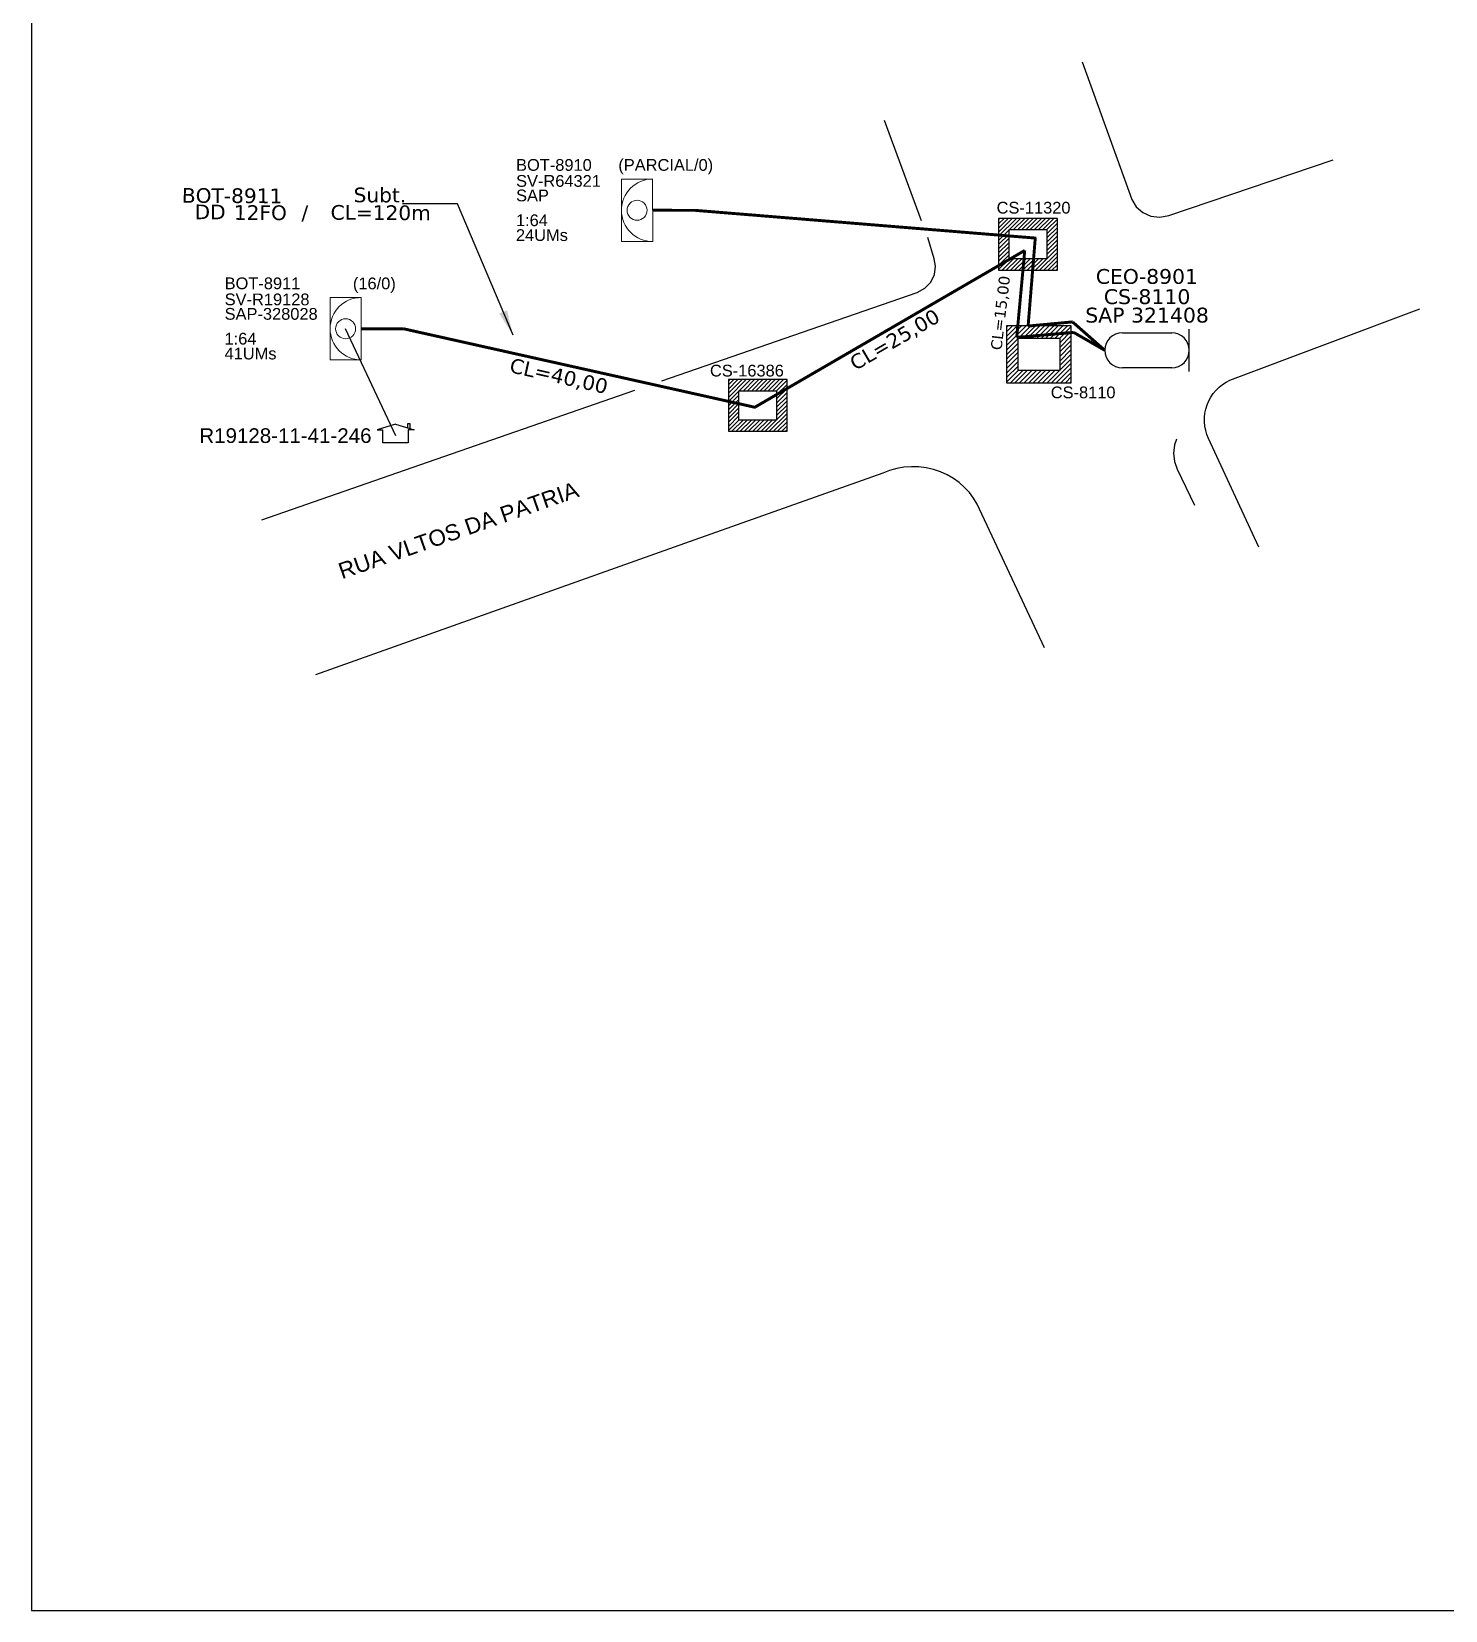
# Model space of a CAD drawing. Header units: metres. Extents: x 355 to 1196, y 178 to 772.
# Drawn here: x 355 to 633.4, y 177.6 to 488.5 of the extents above; entities that cross this region are included whole.
import ezdxf
from ezdxf.enums import TextEntityAlignment as Align

# ---------------------------------------------------------------- set-up
doc = ezdxf.new("R2010")
doc.units = ezdxf.units.M
for name, color, linetype in [('10.1-Caixas Subterrâneas', 5, 'Continuous'), ('20.4-CEOS', 1, 'Continuous'), ('20.5-CEO', 1, 'Continuous'), ('CAP a instalar', 1, 'Continuous'), ('celulas gpon', 7, 'Continuous'), ('label_cabos', 7, 'Continuous'), ('Legenda', 1, 'Continuous'), ('Quadra', 98, 'Continuous'), ('surveys', 7, 'Continuous'), ('surveys legendas', 7, 'Continuous')]:
    doc.layers.add(name, color=color, linetype=linetype)
for name, color, linetype, lineweight in [("20.0-LEGENDA DOS CDO'S", 1, 'Continuous', 0), ('20.1-CDO_INTERIOR', 1, 'Continuous', 0), ('Segmento Logradouro Texto', 251, 'Continuous', 0)]:
    doc.layers.add(name, color=color, linetype=linetype, lineweight=lineweight)
doc.layers.add('DROP DE CLIENTE', color=140, linetype='Continuous', plot=False)
doc.layers.add('EXTRA', color=50, linetype='Continuous', plot=False)
doc.styles.add('ARIAL', font='arial.ttf')
doc.styles.add('DIGICADE', font='arial.ttf')
doc.styles.add('siredit', font='verdana.ttf')
doc.styles.get("Standard").update_dxf_attribs({"font": 'arial.ttf'})
doc.linetypes.add('FENCELINE1', pattern='A,0.25,-0.1,[133,ltypeshp.shx,S=0.1,R=0,X=-0.1,Y=0],-0.1,1', length=1.45)
doc.dimstyles.get("Standard").update_dxf_attribs({"dimtxt": 0.18, "dimasz": 0.18, "dimexe": 0.18, "dimexo": 0.0625, "dimgap": 0.09, "dimtad": 0, "dimtih": 1, "dimtoh": 1, "dimdec": 4, "dimzin": 0, "dimdsep": 46, "dimtxsty": 'Standard', "dimcen": 0.09, "dimadec": 0, "dimazin": 0, "dimtfac": 1, "dimtdec": 4, "dimtofl": 0, "dimtmove": 0, "dimatfit": 3, "dimfxl": 0, "dimtolj": 1, "dimtzin": 0, "dimarcsym": 0})

# ---------------------------------------------------------------- blocks, each defined once
blk = doc.blocks.new('SURVEY_SURVEY')
for p, q in [((0, 0.0000127), (-0.0000126, 0.000009)), ((0, 0.0000127), (0.0000126, 0.000009)), ((0.0000084, 0.0000132), (0.0000098, 0.0000132)), ((0.0000084, 0.0000103), (0.0000084, 0.0000132)), ((0.0000098, 0.0000132), (0.0000098, 0.0000099)), ((-0.0000126, 0.000009), (-0.0000086, 0.000009)), ((-0.0000086, 0), (-0.0000086, 0.000009)), ((0.0000126, 0.000009), (0.0000086, 0.000009)), ((0.0000086, 0.000009), (0.0000086, 0)), ((0.0000086, 0), (-0.0000086, 0))]:
    blk.add_line(p, q)
blk = doc.blocks.new('*X7')
at = {"color": 0, "linetype": 'Continuous'}
for p, q in [((-1.25, 0.34099), (-0.49099, 1.1)), ((-1.25, 0.517767), (-0.667767, 1.1)), ((-1.25, 0.694544), (-0.844544, 1.1)), ((-1.25, 0.87132), (-1.02132, 1.1)), ((-1.25, 1.048097), (-1.198097, 1.1)), ((-1.25, 0.164214), (-0.8035, 0.610714)), ((-0.789214, 0.625), (-0.314214, 1.1)), ((-0.612437, 0.625), (-0.137437, 1.1)), ((-0.43566, 0.625), (0.03934, 1.1)), ((-0.258883, 0.625), (0.216117, 1.1)), ((-0.082107, 0.625), (0.392893, 1.1)), ((0.09467, 0.625), (0.56967, 1.1)), ((0.271447, 0.625), (0.746447, 1.1)), ((0.448223, 0.625), (0.923223, 1.1)), ((0.625, 0.625), (1.1, 1.1)), ((0.801777, 0.625), (1.25, 1.073223)), ((0.8035, 0.449947), (1.25, 0.896447)), ((0.8035, 0.27317), (1.25, 0.71967)), ((-1.25, -0.012563), (-0.8035, 0.433937)), ((-1.25, -0.18934), (-0.8035, 0.25716)), ((-1.25, -0.366117), (-0.8035, 0.080383)), ((0.8035, 0.096393), (1.25, 0.542893)), ((0.8035, -0.080383), (1.25, 0.366117)), ((0.8035, -0.25716), (1.25, 0.18934)), ((0.8035, -0.433937), (1.25, 0.012563)), ((-1.25, -0.542893), (-0.8035, -0.096393)), ((-1.25, -0.71967), (-0.8035, -0.27317)), ((-1.25, -0.896447), (-0.8035, -0.449947)), ((0.49099, -1.1), (1.25, -0.34099)), ((0.667767, -1.1), (1.25, -0.517767)), ((0.8035, -0.610714), (1.25, -0.164214)), ((-1.25, -1.073223), (-0.801777, -0.625)), ((-1.1, -1.1), (-0.625, -0.625)), ((-0.923223, -1.1), (-0.448223, -0.625)), ((-0.746447, -1.1), (-0.271447, -0.625)), ((-0.56967, -1.1), (-0.09467, -0.625)), ((-0.392893, -1.1), (0.082107, -0.625)), ((-0.216117, -1.1), (0.258883, -0.625)), ((-0.03934, -1.1), (0.43566, -0.625)), ((0.137437, -1.1), (0.612437, -0.625)), ((0.314214, -1.1), (0.789214, -0.625)), ((0.844544, -1.1), (1.25, -0.694544)), ((1.02132, -1.1), (1.25, -0.87132)), ((1.198097, -1.1), (1.25, -1.048097))]:
    blk.add_line(p, q, dxfattribs=at)
blk = doc.blocks.new('MANHOLE_MQ')
at = {"color": 0, "linetype": 'Continuous'}
for p, q in [((0.00000623, 0.00000569), (-0.00000627, 0.00000569)), ((-0.00000627, 0.00000569), (-0.00000627, -0.00000531)), ((-0.00000404, 0.00000331), (0.00000399, 0.00000331)), ((-0.00000404, -0.00000294), (-0.00000404, 0.00000331)), ((0.00000399, 0.00000331), (0.00000399, -0.00000294)), ((0.00000623, -0.00000531), (0.00000623, 0.00000569)), ((0.00000399, -0.00000294), (-0.00000404, -0.00000294)), ((0.00000399, -0.00000294), (0.00000399, -0.00000294)), ((-0.00000627, -0.00000531), (0.00000623, -0.00000531))]:
    blk.add_line(p, q, dxfattribs=at)
at = {"color": 0, "linetype": 'Continuous', "xscale": 5e-06, "yscale": 5e-06, "zscale": 1e-05}
blk.add_blockref('*X7', (-0.00000002, 0.00000019), dxfattribs=at)
blk = doc.blocks.new('*U11')
at = {"layer": '20.5-CEO'}
for p, q in [((-1.56, 1.26), (1.8, 1.26)), ((1.8, -1.13), (-1.56, -1.13))]:
    blk.add_line(p, q, dxfattribs=at)
blk.add_lwpolyline([(3, -1.38), (3, 1.51)], dxfattribs=at)
for centre, start, end in [((-1.56, 0.07), 90, 270), ((1.8, 0.07), 270, 90)]:
    blk.add_arc(centre, 1.2, start, end, dxfattribs=at)
at = {"layer": '20.5-CEO', "color": 7, "style": 'siredit'}
for tag, p in [('FID', (0.11, 5.61)), ('LOCAL', (0.12, 4.23)), ('SAP', (0.12, 2.97)), ('FIBRAS_RESERVA', (0.12, -1.94))]:
    blk.add_attdef(tag, text='', height=1.01, dxfattribs=at).set_placement(p, align=Align.TOP_CENTER)
for tag, flags, p in [('ID_ATIVIDADE', 3, (0.11, -3.51)), ('FATOR', 1, (0.11, -4.82))]:
    blk.add_attdef(tag, text='', height=1.01, dxfattribs=dict(at, flags=flags)).set_placement(p, align=Align.TOP_CENTER)
at = {"layer": '20.5-CEO', "color": 7, "style": 'siredit', "flags": 3}
blk.add_attdef('QTDE', (-4.88, -7.06), '', height=1.01, dxfattribs=at)
blk = doc.blocks.new('CDOI_CT_ESQ')
at = {"layer": '20.1-CDO_INTERIOR', "color": 8, "lineweight": 18}
blk.add_lwpolyline([(-2.12, -2.13), (-2.12, 2.12), (0, 2.12), (0.01, -2.13)], close=True, dxfattribs=at)
blk.add_circle((-1.06, 0), 0.68, dxfattribs=at)
blk.add_arc((0.01, 0), 2.13, 90.0276, 270.0276, dxfattribs=at)
at = {"layer": "20.0-LEGENDA DOS CDO'S", "color": 8, "style": 'ARIAL'}
for tag, p in [('CDO_N', (-9.3, 2.69)), ('SURVEY', (-9.3, 1.6)), ('SAP', (-9.3, 0.61)), ('1:XX', (-9.31, -1.08)), ('UMS', (-9.31, -2.09))]:
    blk.add_attdef(tag, p, '', height=0.8, rotation=359.9724, dxfattribs=at)
blk.add_attdef('FIBRAS_UTILIZADAS', text='', height=0.8, rotation=359.9724, dxfattribs=at).set_placement((-1.59, 2.69), align=Align.CENTER)
blk = doc.blocks.new('LEGENDA DOS CABOS')
at = {"layer": 'EXTRA', "color": 0, "style": 'siredit'}
for tag, p in [('ID', (4.6, 0.97)), ('XX', (9.03, 0.97))]:
    blk.add_attdef(tag, text='', height=0.48, rotation=359.69, dxfattribs=at).set_placement(p, align=Align.MIDDLE_CENTER)
at = {"layer": 'Legenda', "color": 0, "style": 'siredit'}
for tag, p in [('TIPO_CABO', (1.31, 0)), ('CABO', (4.69, -0.05)), ('/', (6.81, -0.05)), ('METROS', (10.03, -0.05))]:
    blk.add_attdef(tag, text='', height=0.8, rotation=359.69, dxfattribs=at).set_placement(p, align=Align.MIDDLE_CENTER)

msp = doc.modelspace()

# ---------------------------------------------------------------- linework, layer by layer
at = {"color": 7}
msp.add_lwpolyline([(354.98, 177.58), (1195.98, 177.58), (1195.98, 771.58), (354.98, 771.58)], close=True, dxfattribs=at)
msp.add_lwpolyline([(596.67, 386.99), (586.75, 408.34, -0.414214), (590.96, 419.86), (628.34, 433.91)], format="xyb")
at = {"layer": '20.1-CDO_INTERIOR', "color": 1, "lineweight": 18}
msp.add_lwpolyline([(413.76, 423.83), (413.75, 436.12), (419.89, 436.12), (419.9, 423.83)], close=True, dxfattribs=at)
msp.add_circle((416.82, 429.97), 1.97, dxfattribs=at)
msp.add_arc((419.9, 429.98), 6.14, 90.0276, 270.0276, dxfattribs=at)
at = {"layer": 'CAP a instalar', "color": 251, "linetype": 'FENCELINE1', "ltscale": 3, "const_width": 0.578}
for points in [[(485.6, 453.29), (477.29, 453.3)], [(551.22, 430.5), (559.99, 431.32)], [(566.33, 425.72), (560, 431.29)]]:
    msp.add_lwpolyline(points, dxfattribs=at)
at = {"layer": 'CAP a instalar', "color": 251, "ltscale": 5, "const_width": 0.578}
for points in [[(552.84, 447.81), (552.84, 447.81), (485.6, 453.29)], [(551.22, 430.5), (552.63, 447.83)]]:
    msp.add_lwpolyline(points, dxfattribs=at)
at = {"layer": 'CAP a instalar', "color": 1, "ltscale": 5, "const_width": 0.578}
for points in [[(550.56, 445.39), (550.56, 445.39), (550.56, 445.39), (497.4, 414.51), (497.4, 414.51), (428.21, 429.97)], [(548.98, 428.27), (550.56, 445.39)], [(428.21, 429.97), (419.9, 429.98)], [(548.98, 428.27), (560.19, 429.25)], [(560.19, 429.25), (566.33, 425.72)]]:
    msp.add_lwpolyline(points, dxfattribs=at)
at = {"layer": 'CAP a instalar', "ltscale": 5, "const_width": 0.578}
msp.add_lwpolyline([(549.17, 426.25), (549.17, 426.25), (549.25, 426.23)], dxfattribs=at)
at = {"layer": 'DROP DE CLIENTE', "color": 4}
msp.add_lwpolyline([(426.74, 408.9), (416.82, 429.97)], dxfattribs=at)
at = {"layer": 'Quadra', "color": 7}
for points in [[(561.89, 482.55), (571.67, 455.42), (572.51, 453.99), (573.79, 452.86), (575.38, 452.17), (577.13, 451.95), (578.9, 452.29), (611.32, 463.22)], [(561.89, 482.55), (571.67, 455.42), (572.51, 453.99), (573.79, 452.86), (575.38, 452.17), (577.13, 451.95), (578.9, 452.29), (611.32, 463.22)], [(530.25, 451.22), (522.93, 470.96)], [(479.12, 419.7), (529.35, 437.14), (530.87, 437.94), (532.06, 439.16), (532.8, 440.65), (533.01, 442.27), (532.71, 443.71), (531.46, 447.91)], [(428.45, 402.12), (473.8, 417.86)], [(400.31, 392.35), (428.45, 402.12)], [(554.45, 367.14), (541.16, 395.4), (540.47, 396.59), (539.66, 397.73), (538.72, 398.74), (537.66, 399.69), (536.5, 400.51), (535.25, 401.23), (533.94, 401.82), (532.56, 402.27), (531.14, 402.57), (529.7, 402.76), (528.24, 402.79), (526.77, 402.7), (525.34, 402.45), (523.93, 402.07), (522.59, 401.55), (481.5, 386.94)], [(481.5, 386.94), (410.91, 361.82)]]:
    msp.add_lwpolyline(points, dxfattribs=at)
at = {"layer": 'Quadra'}
msp.add_lwpolyline([(580.47, 408.25), (580.05, 407.12), (579.88, 405.5), (580.07, 403.86), (580.59, 402.3), (583.98, 395.24)], dxfattribs=at)

# ---------------------------------------------------------------- block references
at = {"layer": '10.1-Caixas Subterrâneas', "color": 30}
for p, xscale, yscale, zscale, rotation in [((551.18, 446.77), 924543.1706999022, 924543.1706999022, 924543.1706999022, 180.0000000000621), ((553.33, 425.11), 1020647.73093212, 1020647.73093212, 1020647.73093212, 180.000000000062), ((497.97, 415.05), 924543.1706999022, 924543.1706999022, 924543.1706999022, 180.0000000000622)]:
    msp.add_blockref('MANHOLE_MQ', p, dxfattribs=dict(at, xscale=xscale, yscale=yscale, zscale=zscale, rotation=rotation))
at = {"layer": '20.1-CDO_INTERIOR', "xscale": 2.891116800000001, "yscale": 2.891116800000001, "zscale": 2.891116800000001}
msp.add_blockref('CDOI_CT_ESQ', (477.28, 453.3), dxfattribs=at).add_auto_attribs({'CDO_N': 'BOT-8910', 'FIBRAS_UTILIZADAS': '                (PARCIAL/0)', 'SURVEY': 'SV-R64321', 'SAP': 'SAP', '1:XX': '1:64', 'UMS': '24UMs'})
at = {"layer": '20.5-CEO', "color": 0, "lineweight": 0}
ref = msp.add_blockref('*U11', (574.29, 425.52), dxfattribs=dict(at, xscale=2.891116800000001, yscale=2.891116800000001, zscale=2.891116800000001))
ref.add_attrib('LOCAL', 'CS-8110', dxfattribs={"color": 7, "height": 2.931, "style": 'siredit'}).set_placement((574.65, 437.76), align=Align.TOP_CENTER)
ref.add_attrib('SAP', 'SAP 321408', dxfattribs={"color": 7, "height": 2.931, "style": 'siredit'}).set_placement((574.65, 434.12), align=Align.TOP_CENTER)
ref.add_attrib('FID', 'CEO-8901', dxfattribs={"layer": '20.4-CEOS', "color": 7, "height": 2.919, "style": 'siredit'}).set_placement((574.61, 441.73), align=Align.TOP_CENTER)
at = {"layer": 'label_cabos', "color": 0, "lineweight": 0}
ref = msp.add_blockref('LEGENDA DOS CABOS', (382.21, 451.47), dxfattribs=dict(at, xscale=2.891116800000001, yscale=2.891116800000001, zscale=2.891116800000001))
ref.add_attrib('ID', 'BOT-8911', dxfattribs={"color": 0, "height": 2.891, "rotation": 359.69, "style": 'siredit'}).set_placement((394.47, 456.18), align=Align.MIDDLE_CENTER)
ref.add_attrib('CABO', '12FO', dxfattribs={"color": 0, "height": 2.891, "rotation": 359.69, "style": 'siredit'}).set_placement((400.03, 452.84), align=Align.MIDDLE_CENTER)
ref.add_attrib('METROS', 'CL=120m', dxfattribs={"color": 0, "height": 2.891, "rotation": 359.69, "style": 'siredit'}).set_placement((423.73, 452.84), align=Align.MIDDLE_CENTER)
ref.add_attrib('XX', 'Subt.', dxfattribs={"color": 0, "height": 2.891, "rotation": 359.69, "style": 'siredit'}).set_placement((423.58, 456.31), align=Align.MIDDLE_CENTER)
ref.add_attrib('/', '/', dxfattribs={"color": 0, "height": 2.89, "rotation": 359.69, "style": 'siredit'}).set_placement((408.79, 452.84), align=Align.MIDDLE_CENTER)
ref.add_attrib('TIPO_CABO', 'DD', dxfattribs={"color": 0, "height": 2.891, "rotation": 359.69, "style": 'siredit'}).set_placement((390.14, 452.98), align=Align.MIDDLE_CENTER)
at = {"layer": 'surveys', "color": 255, "xscale": 289111.67999939, "yscale": 289111.67999939, "zscale": 289111.67999939}
msp.add_blockref('SURVEY_SURVEY', (426.65, 407.48), dxfattribs=at)

# ---------------------------------------------------------------- texts
at = {"layer": '10.1-Caixas Subterrâneas', "color": 30, "style": 'ARIAL'}
for s, p in [('CS-11320', (545.02, 452.65)), ('CS-16386', (488.57, 420.57)), ('CS-8110', (555.68, 416.28))]:
    msp.add_text(s, height=2.313, dxfattribs=at).set_placement(p)
at = {"layer": "20.0-LEGENDA DOS CDO'S", "color": 1, "style": 'ARIAL'}
for s, p in [('BOT-8911', (393, 437.76)), ('SV-R19128', (393.01, 434.6)), ('SAP-328028', (393, 431.75)), ('1:64', (392.98, 426.86)), ('41UMs', (392.98, 423.93))]:
    msp.add_text(s, height=2.313, rotation=359.9724, dxfattribs=at).set_placement(p)
msp.add_text('                (16/0)', height=2.3129, rotation=359.9724, dxfattribs=at).set_placement((415.3, 437.74), align=Align.CENTER)
at = {"layer": 'celulas gpon', "style": 'siredit'}
for s, height, rotation, p in [('CL=15,00', 2.164, 83.3681, (545.98, 425.66)), ('CL=25,00', 2.891, 30.3205, (517.19, 421.64)), ('CL=40,00', 2.891, 347.2542, (448.92, 421.45))]:
    msp.add_text(s, height=height, rotation=rotation, dxfattribs=at).set_placement(p)
at = {"layer": 'Segmento Logradouro Texto', "color": 7, "linetype": 'Continuous', "insert": (415.06, 383.62), "char_height": 3.168, "width": 79.2, "attachment_point": 1, "rotation": 19.2087, "style": 'DIGICADE'}
msp.add_mtext('\\fArial|b0|i0|c0|p34;\\W1.0000000000;\\T1.0000000000;\\o\\lRUA VLTOS DA PATRIA', dxfattribs=at)
at = {"layer": 'surveys legendas', "style": 'ARIAL'}
msp.add_text('R19128-11-41-246', height=2.8911, dxfattribs=at).set_placement((388.02, 407.48))

# ---------------------------------------------------------------- leaders
msp.add_leader([(449.8, 428.68), (438.83, 454.54), (428.02, 454.54)], dimstyle='Standard', override={"dimasz": 5})

doc.saveas('drawing.dxf')
